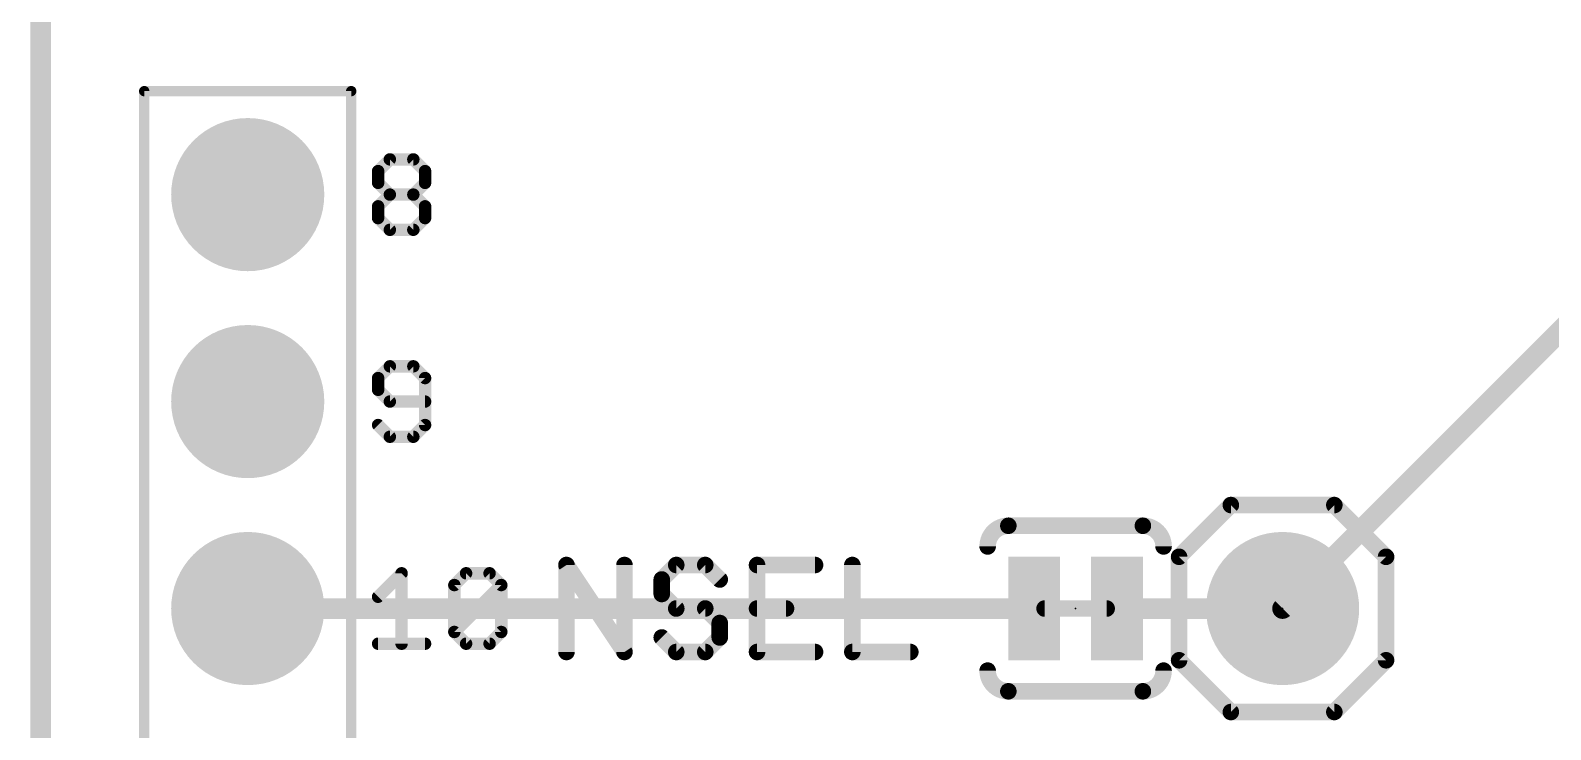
# Model space of a CAD drawing. Extents: x -19.1 to 53.5, y -15.6 to 59.8.
# Drawn here: x -0.13 to 18.53, y 26.45 to 35.04 of the extents above; entities that cross this region are included whole.
import ezdxf

# ---------------------------------------------------------------- set-up
doc = ezdxf.new("R2010")
doc.units = 0
for name, color, linetype in [('1', 12, 'CONTINUOUS'), ('16', 132, 'CONTINUOUS'), ('17', 110, 'CONTINUOUS'), ('20', 53, 'CONTINUOUS'), ('21', 41, 'CONTINUOUS'), ('23', 53, 'CONTINUOUS'), ('51', 53, 'CONTINUOUS')]:
    doc.layers.add(name, color=color, linetype=linetype)

# ---------------------------------------------------------------- blocks, each defined once
blk = doc.blocks.new('RECT')
blk.add_solid([(-0.5, -0.5), (0.5, -0.5), (-0.5, 0.5), (0.5, 0.5)])
blk = doc.blocks.new('ROUNDP')
at = {"const_width": 0.5}
blk.add_lwpolyline([(0, -0.25, 1), (0, 0.25, 1), (0, -0.25)], format="xyb", dxfattribs=at)

msp = doc.modelspace()

# ---------------------------------------------------------------- linework, layer by layer
at = {"layer": '1'}
for points, const_width in [([(0, 0), (0, 59.69)], 0.2032), ([(15.24, 27.94), (19.304, 32.004)], 0.254), ([(2.54, 27.94), (12.192, 27.94)], 0.254), ([(12.319, 27.94), (13.081, 27.94)], 0.2032), ([(13.208, 27.94), (15.24, 27.94)], 0.254)]:
    msp.add_lwpolyline(points, dxfattribs=dict(at, const_width=const_width))
for points, const_width in [([(2.54, 28.0035, 1), (2.54, 27.8765)], 0.127), ([(12.192, 27.8765, 1), (12.192, 28.0035)], 0.127), ([(12.319, 27.9908, 1), (12.319, 27.8892)], 0.1016), ([(13.081, 27.8892, 1), (13.081, 27.9908)], 0.1016), ([(13.208, 28.0035, 1), (13.208, 27.8765)], 0.127), ([(15.1951, 27.9849, 1), (15.2849, 27.8951)], 0.127), ([(15.24, 27.8765, 1), (15.24, 28.0035)], 0.127)]:
    msp.add_lwpolyline(points, format="xyb", dxfattribs=dict(at, const_width=const_width))
at = {"layer": '16', "const_width": 0.2032}
msp.add_lwpolyline([(0, 0), (0, 59.69)], dxfattribs=at)
at = {"layer": '20', "const_width": 0.2032}
msp.add_lwpolyline([(0, 2.54), (0, 55.88)], dxfattribs=at)
at = {"layer": '21'}
for points, const_width in [([(4.1402, 33.3085), (4.2843, 33.4525)], 0.1524), ([(4.2843, 33.4525), (4.5724, 33.4525)], 0.1524), ([(4.5724, 33.4525), (4.7164, 33.3085)], 0.1524), ([(4.1402, 33.1644), (4.1402, 33.3085)], 0.1524), ([(4.2843, 33.0204), (4.1402, 33.1644)], 0.1524), ([(4.7164, 33.1644), (4.5724, 33.0204)], 0.1524), ([(4.7164, 33.3085), (4.7164, 33.1644)], 0.1524), ([(4.1402, 32.8763), (4.2843, 33.0204)], 0.1524), ([(4.2843, 33.0204), (4.5724, 33.0204)], 0.1524), ([(4.5724, 33.0204), (4.7164, 32.8763)], 0.1524), ([(4.1402, 32.7323), (4.1402, 32.8763)], 0.1524), ([(4.7164, 32.8763), (4.7164, 32.7323)], 0.1524), ([(4.2843, 32.5882), (4.1402, 32.7323)], 0.1524), ([(4.5724, 32.5882), (4.2843, 32.5882)], 0.1524), ([(4.7164, 32.7323), (4.5724, 32.5882)], 0.1524), ([(4.2843, 30.9125), (4.1402, 30.7685)], 0.1524), ([(4.5724, 30.9125), (4.2843, 30.9125)], 0.1524), ([(4.7164, 30.7685), (4.5724, 30.9125)], 0.1524), ([(4.1402, 30.7685), (4.1402, 30.6244)], 0.1524), ([(4.7164, 30.1923), (4.7164, 30.7685)], 0.1524), ([(4.1402, 30.6244), (4.2843, 30.4804)], 0.1524), ([(4.2843, 30.4804), (4.7164, 30.4804)], 0.1524), ([(4.1402, 30.1923), (4.2843, 30.0482)], 0.1524), ([(4.5724, 30.0482), (4.7164, 30.1923)], 0.1524), ([(4.2843, 30.0482), (4.5724, 30.0482)], 0.1524), ([(14.605, 29.21), (13.97, 28.575)], 0.2032), ([(15.875, 29.21), (14.605, 29.21)], 0.2032), ([(16.51, 28.575), (15.875, 29.21)], 0.2032), ([(11.8745, 28.956), (13.5255, 28.956)], 0.2032), ([(6.4516, 27.4066), (6.4516, 28.4743)], 0.2032), ([(6.4516, 28.4743), (7.1634, 27.4066)], 0.2032), ([(7.1634, 27.4066), (7.1634, 28.4743)], 0.2032), ([(7.7989, 28.4743), (7.621, 28.2964)], 0.2032), ([(8.1549, 28.4743), (7.7989, 28.4743)], 0.2032), ([(8.3328, 28.2964), (8.1549, 28.4743)], 0.2032), ([(9.5022, 28.4743), (8.7904, 28.4743)], 0.2032), ([(8.7904, 28.4743), (8.7904, 27.4066)], 0.2032), ([(9.9598, 28.4743), (9.9598, 27.4066)], 0.2032), ([(13.97, 28.575), (13.97, 27.305)], 0.2032), ([(16.51, 27.305), (16.51, 28.575)], 0.2032), ([(4.1402, 28.0844), (4.4283, 28.3725)], 0.1524), ([(4.4283, 28.3725), (4.4283, 27.5082)], 0.1524), ([(5.0757, 28.2285), (5.2198, 28.3725)], 0.1524), ([(5.2198, 28.3725), (5.5079, 28.3725)], 0.1524), ([(5.5079, 28.3725), (5.6519, 28.2285)], 0.1524), ([(7.621, 28.2964), (7.621, 28.1184)], 0.2032), ([(5.0757, 27.6523), (5.0757, 28.2285)], 0.1524), ([(5.0757, 27.6523), (5.6519, 28.2285)], 0.1524), ([(5.6519, 28.2285), (5.6519, 27.6523)], 0.1524), ([(7.621, 28.1184), (7.7989, 27.9405)], 0.2032), ([(7.7989, 27.9405), (8.1549, 27.9405)], 0.2032), ([(8.1549, 27.9405), (8.3328, 27.7625)], 0.2032), ([(8.7904, 27.9405), (9.1463, 27.9405)], 0.2032), ([(8.3328, 27.7625), (8.3328, 27.5846)], 0.2032), ([(5.2198, 27.5082), (5.0757, 27.6523)], 0.1524), ([(5.6519, 27.6523), (5.5079, 27.5082)], 0.1524), ([(7.7989, 27.4066), (7.621, 27.5846)], 0.2032), ([(8.3328, 27.5846), (8.1549, 27.4066)], 0.2032), ([(4.1402, 27.5082), (4.7164, 27.5082)], 0.1524), ([(5.5079, 27.5082), (5.2198, 27.5082)], 0.1524), ([(8.1549, 27.4066), (7.7989, 27.4066)], 0.2032), ([(8.7904, 27.4066), (9.5022, 27.4066)], 0.2032), ([(9.9598, 27.4066), (10.6716, 27.4066)], 0.2032), ([(13.97, 27.305), (14.605, 26.67)], 0.2032), ([(15.875, 26.67), (16.51, 27.305)], 0.2032), ([(13.5255, 26.924), (11.8745, 26.924)], 0.2032), ([(14.605, 26.67), (15.875, 26.67)], 0.2032)]:
    msp.add_lwpolyline(points, dxfattribs=dict(at, const_width=const_width))
for points, const_width in [([(4.2843, 33.4906, 1), (4.2843, 33.4144)], 0.0762), ([(4.3112, 33.4256, 1), (4.2573, 33.4795)], 0.0762), ([(4.5993, 33.4795, 1), (4.5454, 33.4256)], 0.0762), ([(4.5724, 33.4144, 1), (4.5724, 33.4906)], 0.0762), ([(4.1783, 33.3085, 1), (4.1021, 33.3085)], 0.0762), ([(4.1133, 33.3354, 1), (4.1671, 33.2815)], 0.0762), ([(4.1671, 33.1914, 1), (4.1133, 33.1375)], 0.0762), ([(4.7545, 33.3085, 1), (4.6783, 33.3085)], 0.0762), ([(4.6895, 33.2815, 1), (4.7434, 33.3354)], 0.0762), ([(4.7434, 33.1375, 1), (4.6895, 33.1914)], 0.0762), ([(4.1021, 33.1644, 1), (4.1783, 33.1644)], 0.0762), ([(4.2843, 33.0585, 1), (4.2843, 32.9823)], 0.0762), ([(4.3112, 32.9934, 1), (4.2573, 33.0473)], 0.0762), ([(4.2573, 32.9934, 1), (4.3112, 33.0473)], 0.0762), ([(4.5993, 33.0473, 1), (4.5454, 32.9934)], 0.0762), ([(4.5454, 33.0473, 1), (4.5993, 32.9934)], 0.0762), ([(4.5724, 32.9823, 1), (4.5724, 33.0585)], 0.0762), ([(4.6783, 33.1644, 1), (4.7545, 33.1644)], 0.0762), ([(4.1783, 32.8763, 1), (4.1021, 32.8763)], 0.0762), ([(4.1133, 32.9033, 1), (4.1671, 32.8494)], 0.0762), ([(4.7545, 32.8763, 1), (4.6783, 32.8763)], 0.0762), ([(4.6895, 32.8494, 1), (4.7434, 32.9033)], 0.0762), ([(4.1671, 32.7592, 1), (4.1133, 32.7053)], 0.0762), ([(4.1021, 32.7323, 1), (4.1783, 32.7323)], 0.0762), ([(4.2843, 32.6263, 1), (4.2843, 32.5501)], 0.0762), ([(4.2573, 32.5613, 1), (4.3112, 32.6151)], 0.0762), ([(4.5454, 32.6151, 1), (4.5993, 32.5613)], 0.0762), ([(4.5724, 32.5501, 1), (4.5724, 32.6263)], 0.0762), ([(4.6783, 32.7323, 1), (4.7545, 32.7323)], 0.0762), ([(4.7434, 32.7053, 1), (4.6895, 32.7592)], 0.0762), ([(4.2843, 30.9506, 1), (4.2843, 30.8744)], 0.0762), ([(4.3112, 30.8856, 1), (4.2573, 30.9395)], 0.0762), ([(4.5993, 30.9395, 1), (4.5454, 30.8856)], 0.0762), ([(4.5724, 30.8744, 1), (4.5724, 30.9506)], 0.0762), ([(4.1783, 30.7685, 1), (4.1021, 30.7685)], 0.0762), ([(4.1133, 30.7954, 1), (4.1671, 30.7415)], 0.0762), ([(4.7545, 30.7685, 1), (4.6783, 30.7685)], 0.0762), ([(4.6895, 30.7415, 1), (4.7434, 30.7954)], 0.0762), ([(4.1671, 30.6514, 1), (4.1133, 30.5975)], 0.0762), ([(4.1021, 30.6244, 1), (4.1783, 30.6244)], 0.0762), ([(4.2843, 30.5185, 1), (4.2843, 30.4423)], 0.0762), ([(4.2573, 30.4534, 1), (4.3112, 30.5073)], 0.0762), ([(4.7164, 30.4423, 1), (4.7164, 30.5185)], 0.0762), ([(4.1671, 30.2192, 1), (4.1133, 30.1653)], 0.0762), ([(4.6783, 30.1923, 1), (4.7545, 30.1923)], 0.0762), ([(4.7434, 30.1653, 1), (4.6895, 30.2192)], 0.0762), ([(4.2843, 30.0863, 1), (4.2843, 30.0101)], 0.0762), ([(4.2573, 30.0213, 1), (4.3112, 30.0751)], 0.0762), ([(4.5454, 30.0751, 1), (4.5993, 30.0213)], 0.0762), ([(4.5724, 30.0101, 1), (4.5724, 30.0863)], 0.0762), ([(14.605, 29.2608, 1), (14.605, 29.1592)], 0.1016), ([(14.6409, 29.1741, 1), (14.5691, 29.2459)], 0.1016), ([(15.9109, 29.2459, 1), (15.8391, 29.1741)], 0.1016), ([(15.875, 29.1592, 1), (15.875, 29.2608)], 0.1016), ([(11.8745, 28.956, 0.4142), (11.6205, 28.702)], 0.2032), ([(11.8745, 29.0068, 1), (11.8745, 28.9052)], 0.1016), ([(11.8745, 28.9052, 1), (11.8745, 29.0068)], 0.1016), ([(13.7795, 28.702, 0.4142), (13.5255, 28.956)], 0.2032), ([(13.5255, 29.0068, 1), (13.5255, 28.9052)], 0.1016), ([(13.5255, 28.9052, 1), (13.5255, 29.0068)], 0.1016), ([(11.5697, 28.702, 1), (11.6713, 28.702)], 0.1016), ([(13.7287, 28.702, 1), (13.8303, 28.702)], 0.1016), ([(6.5024, 28.4743, 1), (6.4008, 28.4743)], 0.1016), ([(6.4939, 28.5025, 1), (6.4093, 28.4461)], 0.1016), ([(7.2142, 28.4743, 1), (7.1126, 28.4743)], 0.1016), ([(7.7989, 28.5251, 1), (7.7989, 28.4235)], 0.1016), ([(7.8349, 28.4384, 1), (7.763, 28.5102)], 0.1016), ([(8.1908, 28.5102, 1), (8.1189, 28.4384)], 0.1016), ([(8.1549, 28.4235, 1), (8.1549, 28.5251)], 0.1016), ([(8.7904, 28.5251, 1), (8.7904, 28.4235)], 0.1016), ([(8.8412, 28.4743, 1), (8.7396, 28.4743)], 0.1016), ([(9.5022, 28.4235, 1), (9.5022, 28.5251)], 0.1016), ([(10.0106, 28.4743, 1), (9.909, 28.4743)], 0.1016), ([(14.0208, 28.575, 1), (13.9192, 28.575)], 0.1016), ([(13.9341, 28.6109, 1), (14.0059, 28.5391)], 0.1016), ([(16.5608, 28.575, 1), (16.4592, 28.575)], 0.1016), ([(16.4741, 28.5391, 1), (16.5459, 28.6109)], 0.1016), ([(4.4664, 28.3725, 1), (4.3902, 28.3725)], 0.0762), ([(4.4553, 28.3456, 1), (4.4014, 28.3995)], 0.0762), ([(5.2198, 28.4106, 1), (5.2198, 28.3344)], 0.0762), ([(5.2467, 28.3456, 1), (5.1928, 28.3995)], 0.0762), ([(5.5348, 28.3995, 1), (5.4809, 28.3456)], 0.0762), ([(5.5079, 28.3344, 1), (5.5079, 28.4106)], 0.0762), ([(7.6718, 28.2964, 1), (7.5702, 28.2964)], 0.1016), ([(7.5851, 28.3323, 1), (7.6569, 28.2604)], 0.1016), ([(8.2969, 28.2604, 1), (8.3687, 28.3323)], 0.1016), ([(5.1138, 28.2285, 1), (5.0376, 28.2285)], 0.0762), ([(5.0488, 28.2554, 1), (5.1027, 28.2015)], 0.0762), ([(5.69, 28.2285, 1), (5.6138, 28.2285)], 0.0762), ([(5.6789, 28.2015, 1), (5.625, 28.2554)], 0.0762), ([(5.625, 28.2015, 1), (5.6789, 28.2554)], 0.0762), ([(7.6569, 28.1543, 1), (7.5851, 28.0825)], 0.1016), ([(4.1133, 28.1114, 1), (4.1671, 28.0575)], 0.0762), ([(7.5702, 28.1184, 1), (7.6718, 28.1184)], 0.1016), ([(7.7989, 27.9913, 1), (7.7989, 27.8897)], 0.1016), ([(7.763, 27.9045, 1), (7.8349, 27.9764)], 0.1016), ([(8.1908, 27.9764, 1), (8.1189, 27.9045)], 0.1016), ([(8.1549, 27.8897, 1), (8.1549, 27.9913)], 0.1016), ([(8.7904, 27.9913, 1), (8.7904, 27.8897)], 0.1016), ([(9.1463, 27.8897, 1), (9.1463, 27.9913)], 0.1016), ([(8.3836, 27.7625, 1), (8.282, 27.7625)], 0.1016), ([(8.2969, 27.7266, 1), (8.3687, 27.7984)], 0.1016), ([(5.1027, 27.6792, 1), (5.0488, 27.6253)], 0.0762), ([(5.0488, 27.6792, 1), (5.1027, 27.6253)], 0.0762), ([(5.0376, 27.6523, 1), (5.1138, 27.6523)], 0.0762), ([(5.6138, 27.6523, 1), (5.69, 27.6523)], 0.0762), ([(5.6789, 27.6253, 1), (5.625, 27.6792)], 0.0762), ([(7.6569, 27.6205, 1), (7.5851, 27.5486)], 0.1016), ([(8.282, 27.5846, 1), (8.3836, 27.5846)], 0.1016), ([(8.3687, 27.5486, 1), (8.2969, 27.6205)], 0.1016), ([(4.1402, 27.5463, 1), (4.1402, 27.4701)], 0.0762), ([(4.3902, 27.5082, 1), (4.4664, 27.5082)], 0.0762), ([(4.7164, 27.4701, 1), (4.7164, 27.5463)], 0.0762), ([(5.2198, 27.5463, 1), (5.2198, 27.4701)], 0.0762), ([(5.1928, 27.4813, 1), (5.2467, 27.5351)], 0.0762), ([(5.4809, 27.5351, 1), (5.5348, 27.4813)], 0.0762), ([(5.5079, 27.4701, 1), (5.5079, 27.5463)], 0.0762), ([(6.4008, 27.4066, 1), (6.5024, 27.4066)], 0.1016), ([(7.1126, 27.4066, 1), (7.2142, 27.4066)], 0.1016), ([(7.1211, 27.3784, 1), (7.2057, 27.4348)], 0.1016), ([(7.7989, 27.4574, 1), (7.7989, 27.3558)], 0.1016), ([(7.763, 27.3707, 1), (7.8349, 27.4425)], 0.1016), ([(8.1189, 27.4425, 1), (8.1908, 27.3707)], 0.1016), ([(8.1549, 27.3558, 1), (8.1549, 27.4574)], 0.1016), ([(8.7904, 27.4574, 1), (8.7904, 27.3558)], 0.1016), ([(8.7396, 27.4066, 1), (8.8412, 27.4066)], 0.1016), ([(9.5022, 27.3558, 1), (9.5022, 27.4574)], 0.1016), ([(9.9598, 27.4574, 1), (9.9598, 27.3558)], 0.1016), ([(9.909, 27.4066, 1), (10.0106, 27.4066)], 0.1016), ([(10.6716, 27.3558, 1), (10.6716, 27.4574)], 0.1016), ([(11.6205, 27.178, 0.4142), (11.8745, 26.924)], 0.2032), ([(11.6713, 27.178, 1), (11.5697, 27.178)], 0.1016), ([(13.5255, 26.924, 0.4142), (13.7795, 27.178)], 0.2032), ([(13.8303, 27.178, 1), (13.7287, 27.178)], 0.1016), ([(14.0059, 27.3409, 1), (13.9341, 27.2691)], 0.1016), ([(13.9192, 27.305, 1), (14.0208, 27.305)], 0.1016), ([(16.4592, 27.305, 1), (16.5608, 27.305)], 0.1016), ([(16.5459, 27.2691, 1), (16.4741, 27.3409)], 0.1016), ([(11.8745, 26.9748, 1), (11.8745, 26.8732)], 0.1016), ([(11.8745, 26.8732, 1), (11.8745, 26.9748)], 0.1016), ([(13.5255, 26.9748, 1), (13.5255, 26.8732)], 0.1016), ([(13.5255, 26.8732, 1), (13.5255, 26.9748)], 0.1016), ([(14.605, 26.7208, 1), (14.605, 26.6192)], 0.1016), ([(14.5691, 26.6341, 1), (14.6409, 26.7059)], 0.1016), ([(15.8391, 26.7059, 1), (15.9109, 26.6341)], 0.1016), ([(15.875, 26.6192, 1), (15.875, 26.7208)], 0.1016)]:
    msp.add_lwpolyline(points, format="xyb", dxfattribs=dict(at, const_width=const_width))
at = {"layer": '23'}
for p in [(12.7, 27.94), (15.24, 27.94)]:
    msp.add_point(p, dxfattribs=at)
at = {"layer": '51'}
for points, const_width in [([(0, 55.88), (0, 2.54)], 0.254), ([(1.27, 34.29), (3.81, 34.29)], 0.127), ([(1.27, 13.97), (1.27, 34.29)], 0.127), ([(3.81, 34.29), (3.81, 13.97)], 0.127)]:
    msp.add_lwpolyline(points, dxfattribs=dict(at, const_width=const_width))
at = {"layer": '51', "const_width": 0.0635}
for points in [[(1.27, 34.3218, 1), (1.27, 34.2582)], [(1.3017, 34.29, 1), (1.2383, 34.29)], [(3.8418, 34.29, 1), (3.7782, 34.29)], [(3.81, 34.2582, 1), (3.81, 34.3218)]]:
    msp.add_lwpolyline(points, format="xyb", dxfattribs=at)

# ---------------------------------------------------------------- block references
at = {"layer": '1', "xscale": 0.635, "yscale": 1.27}
for p in [(12.192, 27.94), (13.208, 27.94)]:
    msp.add_blockref('RECT', p, dxfattribs=at)
at = {"layer": '17', "xscale": 1.8796, "yscale": 1.8796, "rotation": 90}
for p in [(2.54, 33.02), (2.54, 33.02), (2.54, 30.48), (2.54, 30.48), (2.54, 27.94), (2.54, 27.94), (15.24, 27.94), (15.24, 27.94)]:
    msp.add_blockref('ROUNDP', p, dxfattribs=at)
at = {"layer": '51', "xscale": 0.508, "yscale": 0.508}
msp.add_blockref('RECT', (15.24, 27.94), dxfattribs=at)

doc.saveas('drawing.dxf')
